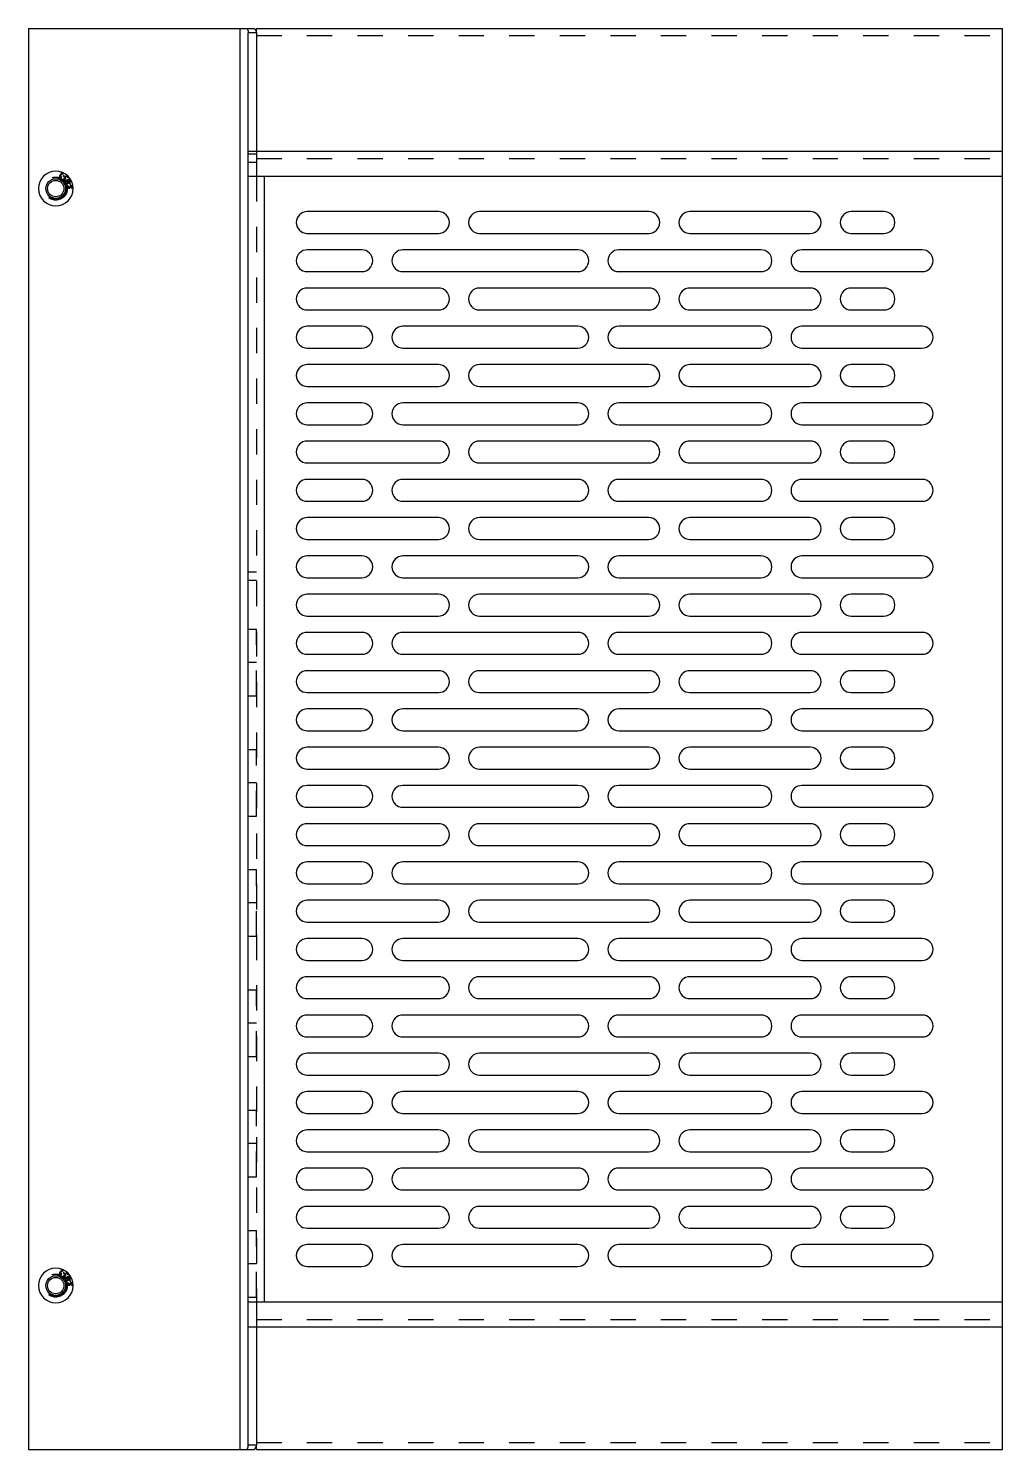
# Model space of a CAD drawing. Header units: millimetres. Extents: x -177 to 18421, y -5017 to 3255.
# Drawn here: x 16154.5 to 16332.7, y 1486.6 to 1746.6 of the extents above; entities that cross this region are included whole.
import ezdxf

# ---------------------------------------------------------------- set-up
doc = ezdxf.new("R2010")
doc.units = ezdxf.units.MM
doc.header["$LTSCALE"] = 46.255
doc.linetypes.add('HIDDEN', pattern=[0.2, 0.1, -0.1])
doc.layers.get('0').update_dxf_attribs({"linetype": 'CONTINUOUS'})
doc.layers.add('02___PRT_ALL_AXES', color=7, linetype='CONTINUOUS')
doc.layers.add('DEFAULT_2', color=8, linetype='HIDDEN')

msp = doc.modelspace()

# ---------------------------------------------------------------- linework, layer by layer
at = {"color": 7, "linetype": 'Continuous'}
for p, q in [((16154.531, 1746.569), (16154.531, 1486.567)), ((16154.531, 1746.569), (16195.829, 1746.569)), ((16193.231, 1746.569), (16193.231, 1486.567)), ((16194.731, 1487.364), (16194.731, 1745.772)), ((16196.231, 1745.772), (16194.731, 1745.772)), ((16196.231, 1745.772), (16196.231, 1746.569)), ((16196.231, 1746.569), (16332.731, 1746.569)), ((16332.731, 1486.567), (16332.731, 1746.569)), ((16194.731, 1724.109), (16332.731, 1724.109)), ((16160.219, 1719.588), (16160.199, 1719.504)), ((16160.199, 1719.504), (16160.213, 1719.407)), ((16160.213, 1719.407), (16160.244, 1719.349)), ((16160.234, 1719.627), (16160.219, 1719.588)), ((16160.278, 1719.702), (16160.234, 1719.627)), ((16160.244, 1719.349), (16160.306, 1719.301)), ((16160.325, 1719.752), (16160.278, 1719.702)), ((16160.288, 1719.56), (16160.304, 1719.6)), ((16160.288, 1719.491), (16160.288, 1719.56)), ((16160.307, 1719.438), (16160.288, 1719.491)), ((16160.304, 1719.6), (16160.359, 1719.669)), ((16160.306, 1719.301), (16160.352, 1719.282)), ((16160.357, 1719.395), (16160.307, 1719.438)), ((16160.789, 1720.07), (16160.325, 1719.752)), ((16160.352, 1719.282), (16160.441, 1719.27)), ((16160.403, 1719.376), (16160.357, 1719.395)), ((16160.359, 1719.669), (16160.882, 1720.033)), ((16160.469, 1719.373), (16160.403, 1719.376)), ((16160.441, 1719.27), (16160.503, 1719.29)), ((16160.501, 1720.292), (16160.464, 1720.2)), ((16160.464, 1720.2), (16160.789, 1720.07)), ((16160.52, 1719.398), (16160.469, 1719.373)), ((16160.503, 1719.29), (16160.581, 1719.351)), ((16160.567, 1719.448), (16160.52, 1719.398)), ((16160.625, 1719.425), (16160.567, 1719.448)), ((16160.581, 1719.351), (16160.625, 1719.425)), ((16160.882, 1720.033), (16160.918, 1720.124)), ((16160.97, 1719.686), (16160.914, 1719.596)), ((16160.914, 1719.596), (16161.062, 1719.504)), ((16160.988, 1719.09), (16160.966, 1718.994)), ((16160.966, 1718.994), (16160.973, 1718.928)), ((16161.118, 1719.594), (16160.97, 1719.686)), ((16160.973, 1718.928), (16161.021, 1718.853)), ((16161.038, 1719.16), (16160.988, 1719.09)), ((16161.021, 1718.853), (16161.039, 1718.835)), ((16161.067, 1719.191), (16161.038, 1719.16)), ((16161.039, 1718.835), (16161.118, 1718.79)), ((16161.055, 1718.997), (16161.057, 1719.053)), ((16161.086, 1718.938), (16161.055, 1718.997)), ((16161.057, 1719.053), (16161.083, 1719.117)), ((16161.062, 1719.504), (16161.118, 1719.594)), ((16161.135, 1719.244), (16161.067, 1719.191)), ((16161.083, 1719.117), (16161.112, 1719.148)), ((16161.122, 1718.904), (16161.086, 1718.938)), ((16161.112, 1719.148), (16161.189, 1719.192)), ((16161.118, 1718.79), (16161.183, 1718.787)), ((16161.182, 1718.876), (16161.122, 1718.904)), ((16161.197, 1719.273), (16161.135, 1719.244)), ((16161.238, 1718.881), (16161.182, 1718.876)), ((16161.183, 1718.787), (16161.278, 1718.814)), ((16161.189, 1719.192), (16161.237, 1719.206)), ((16161.277, 1719.285), (16161.197, 1719.273)), ((16161.237, 1719.206), (16161.32, 1719.185)), ((16161.3, 1718.91), (16161.238, 1718.881)), ((16161.287, 1719.422), (16161.261, 1719.359)), ((16161.261, 1719.359), (16161.277, 1719.285)), ((16162.12, 1719.107), (16161.266, 1718.614)), ((16161.278, 1718.814), (16161.346, 1718.867)), ((16161.337, 1719.492), (16161.287, 1719.422)), ((16161.346, 1718.867), (16161.3, 1718.91)), ((16161.32, 1719.185), (16161.357, 1719.15)), ((16161.322, 1718.517), (16162.19, 1718.801)), ((16161.395, 1719.554), (16161.337, 1719.492)), ((16161.339, 1719.314), (16161.341, 1719.37)), ((16161.379, 1719.247), (16161.339, 1719.314)), ((16161.341, 1719.37), (16161.382, 1719.449)), ((16161.357, 1719.15), (16161.415, 1719.212)), ((16161.415, 1719.212), (16161.379, 1719.247)), ((16161.382, 1719.449), (16161.441, 1719.511)), ((16161.448, 1719.592), (16161.395, 1719.554)), ((16161.441, 1719.511), (16161.479, 1719.533)), ((16161.511, 1719.621), (16161.448, 1719.592)), ((16161.479, 1719.533), (16161.526, 1719.547)), ((16161.488, 1718.656), (16162.163, 1719.045)), ((16162.257, 1718.897), (16161.488, 1718.656)), ((16162.19, 1718.801), (16161.509, 1718.192)), ((16161.567, 1719.626), (16161.511, 1719.621)), ((16161.526, 1719.547), (16161.559, 1719.545)), ((16161.559, 1719.545), (16161.619, 1719.517)), ((16161.633, 1719.622), (16161.567, 1719.626)), ((16161.619, 1719.517), (16161.674, 1719.465)), ((16161.682, 1719.603), (16161.633, 1719.622)), ((16161.674, 1719.465), (16161.704, 1719.407)), ((16161.696, 1719.326), (16161.676, 1719.287)), ((16161.676, 1719.287), (16161.721, 1719.244)), ((16161.708, 1719.374), (16161.696, 1719.326)), ((16161.704, 1719.407), (16161.708, 1719.374)), ((16161.712, 1718.266), (16162.307, 1718.81)), ((16162.387, 1718.655), (16161.712, 1718.266)), ((16161.721, 1719.244), (16161.756, 1719.299)), ((16161.777, 1719.484), (16161.756, 1719.533)), ((16161.756, 1719.299), (16161.782, 1719.362)), ((16161.784, 1719.419), (16161.777, 1719.484)), ((16161.782, 1719.362), (16161.784, 1719.419)), ((16194.731, 1719.518), (16332.731, 1719.518)), ((16197.731, 1513.618), (16197.731, 1719.518)), ((16161.266, 1718.614), (16161.322, 1718.517)), ((16161.509, 1718.192), (16161.565, 1718.095)), ((16161.565, 1718.095), (16162.419, 1718.587)), ((16161.705, 1717.594), (16161.691, 1717.53)), ((16161.691, 1717.53), (16161.697, 1717.468)), ((16161.697, 1717.468), (16161.724, 1717.42)), ((16161.763, 1717.651), (16161.705, 1717.594)), ((16161.724, 1717.42), (16161.771, 1717.375)), ((16161.844, 1717.697), (16161.763, 1717.651)), ((16161.771, 1717.375), (16161.861, 1717.334)), ((16161.816, 1717.556), (16161.834, 1717.595)), ((16161.824, 1717.481), (16161.816, 1717.556)), ((16161.849, 1717.446), (16161.824, 1717.481)), ((16161.834, 1717.595), (16161.873, 1717.625)), ((16161.906, 1717.716), (16161.844, 1717.697)), ((16161.896, 1717.414), (16161.849, 1717.446)), ((16161.861, 1717.334), (16161.947, 1717.331)), ((16161.873, 1717.625), (16161.914, 1717.642)), ((16161.961, 1717.408), (16161.896, 1717.414)), ((16161.914, 1717.642), (16161.906, 1717.716)), ((16161.947, 1717.331), (16162.032, 1717.34)), ((16162.003, 1717.412), (16161.961, 1717.408)), ((16162.065, 1717.432), (16162.003, 1717.412)), ((16162.032, 1717.34), (16162.115, 1717.362)), ((16162.103, 1717.473), (16162.065, 1717.432)), ((16162.184, 1718.206), (16162.084, 1718.17)), ((16162.084, 1718.17), (16162.142, 1718.005)), ((16162.12, 1717.513), (16162.103, 1717.473)), ((16162.127, 1717.652), (16162.113, 1717.588)), ((16162.113, 1717.588), (16162.12, 1717.513)), ((16162.115, 1717.362), (16162.195, 1717.42)), ((16162.164, 1717.706), (16162.127, 1717.652)), ((16162.142, 1718.005), (16162.243, 1718.041)), ((16162.243, 1717.765), (16162.164, 1717.706)), ((16162.243, 1718.041), (16162.184, 1718.206)), ((16162.195, 1717.42), (16162.232, 1717.475)), ((16162.232, 1717.475), (16162.247, 1717.527)), ((16162.239, 1717.601), (16162.255, 1717.653)), ((16162.247, 1717.527), (16162.239, 1717.601)), ((16162.325, 1717.799), (16162.243, 1717.765)), ((16162.255, 1717.653), (16162.294, 1717.695)), ((16162.294, 1717.695), (16162.354, 1717.726)), ((16162.431, 1717.81), (16162.325, 1717.799)), ((16162.354, 1717.726), (16162.418, 1717.733)), ((16162.418, 1717.733), (16162.484, 1717.715)), ((16162.492, 1717.439), (16162.43, 1717.42)), ((16162.43, 1717.42), (16162.438, 1717.346)), ((16162.518, 1717.794), (16162.431, 1717.81)), ((16162.438, 1717.346), (16162.521, 1717.367)), ((16162.484, 1717.715), (16162.53, 1717.682)), ((16162.552, 1717.484), (16162.492, 1717.439)), ((16162.608, 1717.754), (16162.518, 1717.794)), ((16162.521, 1717.367), (16162.623, 1717.416)), ((16162.53, 1717.682), (16162.557, 1717.635)), ((16162.567, 1717.536), (16162.552, 1717.484)), ((16162.557, 1717.635), (16162.567, 1717.536)), ((16162.656, 1717.708), (16162.608, 1717.754)), ((16162.623, 1717.416), (16162.68, 1717.485)), ((16162.683, 1717.649), (16162.656, 1717.708)), ((16162.68, 1717.485), (16162.694, 1717.547)), ((16229.531, 1713.068), (16205.531, 1713.068)), ((16268.031, 1713.068), (16237.031, 1713.068)), ((16297.531, 1713.068), (16275.531, 1713.068)), ((16311.031, 1713.068), (16305.031, 1713.068)), ((16205.531, 1709.068), (16229.531, 1709.068)), ((16237.031, 1709.068), (16268.031, 1709.068)), ((16275.531, 1709.068), (16297.531, 1709.068)), ((16305.031, 1709.068), (16311.031, 1709.068)), ((16215.531, 1706.068), (16205.531, 1706.068)), ((16255.031, 1706.068), (16223.031, 1706.068)), ((16288.531, 1706.068), (16262.531, 1706.068)), ((16318.031, 1706.068), (16296.031, 1706.068)), ((16205.531, 1702.068), (16215.531, 1702.068)), ((16223.031, 1702.068), (16255.031, 1702.068)), ((16262.531, 1702.068), (16288.531, 1702.068)), ((16296.031, 1702.068), (16318.031, 1702.068)), ((16229.531, 1699.068), (16205.531, 1699.068)), ((16268.031, 1699.068), (16237.031, 1699.068)), ((16297.531, 1699.068), (16275.531, 1699.068)), ((16311.031, 1699.068), (16305.031, 1699.068)), ((16205.531, 1695.068), (16229.531, 1695.068)), ((16237.031, 1695.068), (16268.031, 1695.068)), ((16275.531, 1695.068), (16297.531, 1695.068)), ((16305.031, 1695.068), (16311.031, 1695.068)), ((16215.531, 1692.068), (16205.531, 1692.068)), ((16255.031, 1692.068), (16223.031, 1692.068)), ((16288.531, 1692.068), (16262.531, 1692.068)), ((16318.031, 1692.068), (16296.031, 1692.068)), ((16205.531, 1688.068), (16215.531, 1688.068)), ((16223.031, 1688.068), (16255.031, 1688.068)), ((16262.531, 1688.068), (16288.531, 1688.068)), ((16296.031, 1688.068), (16318.031, 1688.068)), ((16229.531, 1685.068), (16205.531, 1685.068)), ((16268.031, 1685.068), (16237.031, 1685.068)), ((16297.531, 1685.068), (16275.531, 1685.068)), ((16311.031, 1685.068), (16305.031, 1685.068)), ((16205.531, 1681.068), (16229.531, 1681.068)), ((16237.031, 1681.068), (16268.031, 1681.068)), ((16275.531, 1681.068), (16297.531, 1681.068)), ((16305.031, 1681.068), (16311.031, 1681.068)), ((16215.531, 1678.068), (16205.531, 1678.068)), ((16255.031, 1678.068), (16223.031, 1678.068)), ((16288.531, 1678.068), (16262.531, 1678.068)), ((16318.031, 1678.068), (16296.031, 1678.068)), ((16205.531, 1674.068), (16215.531, 1674.068)), ((16223.031, 1674.068), (16255.031, 1674.068)), ((16262.531, 1674.068), (16288.531, 1674.068)), ((16296.031, 1674.068), (16318.031, 1674.068)), ((16229.531, 1671.068), (16205.531, 1671.068)), ((16268.031, 1671.068), (16237.031, 1671.068)), ((16297.531, 1671.068), (16275.531, 1671.068)), ((16311.031, 1671.068), (16305.031, 1671.068)), ((16205.531, 1667.068), (16229.531, 1667.068)), ((16237.031, 1667.068), (16268.031, 1667.068)), ((16275.531, 1667.068), (16297.531, 1667.068)), ((16305.031, 1667.068), (16311.031, 1667.068)), ((16215.531, 1664.068), (16205.531, 1664.068)), ((16255.031, 1664.068), (16223.031, 1664.068)), ((16288.531, 1664.068), (16262.531, 1664.068)), ((16318.031, 1664.068), (16296.031, 1664.068)), ((16205.531, 1660.068), (16215.531, 1660.068)), ((16223.031, 1660.068), (16255.031, 1660.068)), ((16262.531, 1660.068), (16288.531, 1660.068)), ((16296.031, 1660.068), (16318.031, 1660.068)), ((16229.531, 1657.068), (16205.531, 1657.068)), ((16268.031, 1657.068), (16237.031, 1657.068)), ((16297.531, 1657.068), (16275.531, 1657.068)), ((16311.031, 1657.068), (16305.031, 1657.068)), ((16205.531, 1653.068), (16229.531, 1653.068)), ((16237.031, 1653.068), (16268.031, 1653.068)), ((16275.531, 1653.068), (16297.531, 1653.068)), ((16305.031, 1653.068), (16311.031, 1653.068)), ((16215.531, 1650.068), (16205.531, 1650.068)), ((16255.031, 1650.068), (16223.031, 1650.068)), ((16288.531, 1650.068), (16262.531, 1650.068)), ((16318.031, 1650.068), (16296.031, 1650.068)), ((16205.531, 1646.068), (16215.531, 1646.068)), ((16223.031, 1646.068), (16255.031, 1646.068)), ((16262.531, 1646.068), (16288.531, 1646.068)), ((16296.031, 1646.068), (16318.031, 1646.068)), ((16229.531, 1643.068), (16205.531, 1643.068)), ((16268.031, 1643.068), (16237.031, 1643.068)), ((16297.531, 1643.068), (16275.531, 1643.068)), ((16311.031, 1643.068), (16305.031, 1643.068)), ((16205.531, 1639.068), (16229.531, 1639.068)), ((16237.031, 1639.068), (16268.031, 1639.068)), ((16275.531, 1639.068), (16297.531, 1639.068)), ((16305.031, 1639.068), (16311.031, 1639.068)), ((16215.531, 1636.068), (16205.531, 1636.068)), ((16255.031, 1636.068), (16223.031, 1636.068)), ((16288.531, 1636.068), (16262.531, 1636.068)), ((16318.031, 1636.068), (16296.031, 1636.068)), ((16205.531, 1632.068), (16215.531, 1632.068)), ((16223.031, 1632.068), (16255.031, 1632.068)), ((16262.531, 1632.068), (16288.531, 1632.068)), ((16296.031, 1632.068), (16318.031, 1632.068)), ((16229.531, 1629.068), (16205.531, 1629.068)), ((16268.031, 1629.068), (16237.031, 1629.068)), ((16297.531, 1629.068), (16275.531, 1629.068)), ((16311.031, 1629.068), (16305.031, 1629.068)), ((16205.531, 1625.068), (16229.531, 1625.068)), ((16237.031, 1625.068), (16268.031, 1625.068)), ((16275.531, 1625.068), (16297.531, 1625.068)), ((16305.031, 1625.068), (16311.031, 1625.068)), ((16215.531, 1622.068), (16205.531, 1622.068)), ((16255.031, 1622.068), (16223.031, 1622.068)), ((16288.531, 1622.068), (16262.531, 1622.068)), ((16318.031, 1622.068), (16296.031, 1622.068)), ((16205.531, 1618.068), (16215.531, 1618.068)), ((16223.031, 1618.068), (16255.031, 1618.068)), ((16262.531, 1618.068), (16288.531, 1618.068)), ((16296.031, 1618.068), (16318.031, 1618.068)), ((16229.531, 1615.068), (16205.531, 1615.068)), ((16268.031, 1615.068), (16237.031, 1615.068)), ((16297.531, 1615.068), (16275.531, 1615.068)), ((16311.031, 1615.068), (16305.031, 1615.068)), ((16205.531, 1611.068), (16229.531, 1611.068)), ((16237.031, 1611.068), (16268.031, 1611.068)), ((16275.531, 1611.068), (16297.531, 1611.068)), ((16305.031, 1611.068), (16311.031, 1611.068)), ((16215.531, 1608.068), (16205.531, 1608.068)), ((16255.031, 1608.068), (16223.031, 1608.068)), ((16288.531, 1608.068), (16262.531, 1608.068)), ((16318.031, 1608.068), (16296.031, 1608.068)), ((16205.531, 1604.068), (16215.531, 1604.068)), ((16223.031, 1604.068), (16255.031, 1604.068)), ((16262.531, 1604.068), (16288.531, 1604.068)), ((16296.031, 1604.068), (16318.031, 1604.068)), ((16229.531, 1601.068), (16205.531, 1601.068)), ((16268.031, 1601.068), (16237.031, 1601.068)), ((16297.531, 1601.068), (16275.531, 1601.068)), ((16311.031, 1601.068), (16305.031, 1601.068)), ((16205.531, 1597.068), (16229.531, 1597.068)), ((16237.031, 1597.068), (16268.031, 1597.068)), ((16275.531, 1597.068), (16297.531, 1597.068)), ((16305.031, 1597.068), (16311.031, 1597.068)), ((16215.531, 1594.068), (16205.531, 1594.068)), ((16255.031, 1594.068), (16223.031, 1594.068)), ((16288.531, 1594.068), (16262.531, 1594.068)), ((16318.031, 1594.068), (16296.031, 1594.068)), ((16205.531, 1590.068), (16215.531, 1590.068)), ((16223.031, 1590.068), (16255.031, 1590.068)), ((16262.531, 1590.068), (16288.531, 1590.068)), ((16296.031, 1590.068), (16318.031, 1590.068)), ((16229.531, 1587.068), (16205.531, 1587.068)), ((16268.031, 1587.068), (16237.031, 1587.068)), ((16297.531, 1587.068), (16275.531, 1587.068)), ((16311.031, 1587.068), (16305.031, 1587.068)), ((16205.531, 1583.068), (16229.531, 1583.068)), ((16237.031, 1583.068), (16268.031, 1583.068)), ((16275.531, 1583.068), (16297.531, 1583.068)), ((16305.031, 1583.068), (16311.031, 1583.068)), ((16215.531, 1580.068), (16205.531, 1580.068)), ((16255.031, 1580.068), (16223.031, 1580.068)), ((16288.531, 1580.068), (16262.531, 1580.068)), ((16318.031, 1580.068), (16296.031, 1580.068)), ((16205.531, 1576.068), (16215.531, 1576.068)), ((16223.031, 1576.068), (16255.031, 1576.068)), ((16262.531, 1576.068), (16288.531, 1576.068)), ((16296.031, 1576.068), (16318.031, 1576.068)), ((16229.531, 1573.068), (16205.531, 1573.068)), ((16268.031, 1573.068), (16237.031, 1573.068)), ((16297.531, 1573.068), (16275.531, 1573.068)), ((16311.031, 1573.068), (16305.031, 1573.068)), ((16205.531, 1569.068), (16229.531, 1569.068)), ((16237.031, 1569.068), (16268.031, 1569.068)), ((16275.531, 1569.068), (16297.531, 1569.068)), ((16305.031, 1569.068), (16311.031, 1569.068)), ((16215.531, 1566.068), (16205.531, 1566.068)), ((16255.031, 1566.068), (16223.031, 1566.068)), ((16288.531, 1566.068), (16262.531, 1566.068)), ((16318.031, 1566.068), (16296.031, 1566.068)), ((16205.531, 1562.068), (16215.531, 1562.068)), ((16223.031, 1562.068), (16255.031, 1562.068)), ((16262.531, 1562.068), (16288.531, 1562.068)), ((16296.031, 1562.068), (16318.031, 1562.068)), ((16229.531, 1559.068), (16205.531, 1559.068)), ((16268.031, 1559.068), (16237.031, 1559.068)), ((16297.531, 1559.068), (16275.531, 1559.068)), ((16311.031, 1559.068), (16305.031, 1559.068)), ((16205.531, 1555.068), (16229.531, 1555.068)), ((16237.031, 1555.068), (16268.031, 1555.068)), ((16275.531, 1555.068), (16297.531, 1555.068)), ((16305.031, 1555.068), (16311.031, 1555.068)), ((16215.531, 1552.068), (16205.531, 1552.068)), ((16255.031, 1552.068), (16223.031, 1552.068)), ((16288.531, 1552.068), (16262.531, 1552.068)), ((16318.031, 1552.068), (16296.031, 1552.068)), ((16205.531, 1548.068), (16215.531, 1548.068)), ((16223.031, 1548.068), (16255.031, 1548.068)), ((16262.531, 1548.068), (16288.531, 1548.068)), ((16296.031, 1548.068), (16318.031, 1548.068)), ((16229.531, 1545.068), (16205.531, 1545.068)), ((16268.031, 1545.068), (16237.031, 1545.068)), ((16297.531, 1545.068), (16275.531, 1545.068)), ((16311.031, 1545.068), (16305.031, 1545.068)), ((16205.531, 1541.068), (16229.531, 1541.068)), ((16237.031, 1541.068), (16268.031, 1541.068)), ((16275.531, 1541.068), (16297.531, 1541.068)), ((16305.031, 1541.068), (16311.031, 1541.068)), ((16215.531, 1538.068), (16205.531, 1538.068)), ((16255.031, 1538.068), (16223.031, 1538.068)), ((16288.531, 1538.068), (16262.531, 1538.068)), ((16318.031, 1538.068), (16296.031, 1538.068)), ((16205.531, 1534.068), (16215.531, 1534.068)), ((16223.031, 1534.068), (16255.031, 1534.068)), ((16262.531, 1534.068), (16288.531, 1534.068)), ((16296.031, 1534.068), (16318.031, 1534.068)), ((16229.531, 1531.068), (16205.531, 1531.068)), ((16268.031, 1531.068), (16237.031, 1531.068)), ((16297.531, 1531.068), (16275.531, 1531.068)), ((16311.031, 1531.068), (16305.031, 1531.068)), ((16205.531, 1527.068), (16229.531, 1527.068)), ((16237.031, 1527.068), (16268.031, 1527.068)), ((16275.531, 1527.068), (16297.531, 1527.068)), ((16305.031, 1527.068), (16311.031, 1527.068)), ((16215.531, 1524.068), (16205.531, 1524.068)), ((16255.031, 1524.068), (16223.031, 1524.068)), ((16288.531, 1524.068), (16262.531, 1524.068)), ((16318.031, 1524.068), (16296.031, 1524.068)), ((16160.219, 1518.888), (16160.199, 1518.804)), ((16160.199, 1518.804), (16160.213, 1518.707)), ((16160.213, 1518.707), (16160.244, 1518.649)), ((16160.234, 1518.927), (16160.219, 1518.888)), ((16160.278, 1519.002), (16160.234, 1518.927)), ((16160.244, 1518.649), (16160.306, 1518.601)), ((16160.325, 1519.052), (16160.278, 1519.002)), ((16160.288, 1518.86), (16160.304, 1518.9)), ((16160.288, 1518.791), (16160.288, 1518.86)), ((16160.307, 1518.738), (16160.288, 1518.791)), ((16160.304, 1518.9), (16160.359, 1518.969)), ((16160.306, 1518.601), (16160.352, 1518.582)), ((16160.357, 1518.695), (16160.307, 1518.738)), ((16160.789, 1519.37), (16160.325, 1519.052)), ((16160.352, 1518.582), (16160.441, 1518.57)), ((16160.403, 1518.676), (16160.357, 1518.695)), ((16160.359, 1518.969), (16160.882, 1519.333)), ((16160.469, 1518.673), (16160.403, 1518.676)), ((16160.441, 1518.57), (16160.503, 1518.59)), ((16160.501, 1519.592), (16160.464, 1519.5)), ((16160.464, 1519.5), (16160.789, 1519.37)), ((16160.52, 1518.698), (16160.469, 1518.673)), ((16160.503, 1518.59), (16160.581, 1518.651)), ((16160.567, 1518.748), (16160.52, 1518.698)), ((16160.625, 1518.725), (16160.567, 1518.748)), ((16160.581, 1518.651), (16160.625, 1518.725)), ((16160.882, 1519.333), (16160.918, 1519.424)), ((16160.97, 1518.986), (16160.914, 1518.896)), ((16160.914, 1518.896), (16161.062, 1518.804)), ((16161.118, 1518.894), (16160.97, 1518.986)), ((16161.038, 1518.46), (16160.988, 1518.39)), ((16161.067, 1518.491), (16161.038, 1518.46)), ((16161.057, 1518.353), (16161.083, 1518.417)), ((16161.062, 1518.804), (16161.118, 1518.894)), ((16161.135, 1518.544), (16161.067, 1518.491)), ((16161.083, 1518.417), (16161.112, 1518.448)), ((16161.112, 1518.448), (16161.189, 1518.492)), ((16161.197, 1518.573), (16161.135, 1518.544)), ((16161.189, 1518.492), (16161.237, 1518.506)), ((16161.277, 1518.585), (16161.197, 1518.573)), ((16161.237, 1518.506), (16161.32, 1518.485)), ((16161.287, 1518.722), (16161.261, 1518.659)), ((16161.261, 1518.659), (16161.277, 1518.585)), ((16161.337, 1518.792), (16161.287, 1518.722)), ((16161.32, 1518.485), (16161.357, 1518.45)), ((16161.395, 1518.854), (16161.337, 1518.792)), ((16161.339, 1518.614), (16161.341, 1518.67)), ((16161.379, 1518.547), (16161.339, 1518.614)), ((16161.341, 1518.67), (16161.382, 1518.749)), ((16161.357, 1518.45), (16161.415, 1518.512)), ((16161.415, 1518.512), (16161.379, 1518.547)), ((16161.382, 1518.749), (16161.441, 1518.811)), ((16161.448, 1518.892), (16161.395, 1518.854)), ((16161.441, 1518.811), (16161.479, 1518.833)), ((16161.511, 1518.921), (16161.448, 1518.892)), ((16161.479, 1518.833), (16161.526, 1518.847)), ((16161.567, 1518.926), (16161.511, 1518.921)), ((16161.526, 1518.847), (16161.559, 1518.845)), ((16161.559, 1518.845), (16161.619, 1518.817)), ((16161.633, 1518.922), (16161.567, 1518.926)), ((16161.619, 1518.817), (16161.674, 1518.765)), ((16161.682, 1518.903), (16161.633, 1518.922)), ((16161.674, 1518.765), (16161.704, 1518.707)), ((16161.696, 1518.626), (16161.676, 1518.587)), ((16161.676, 1518.587), (16161.721, 1518.544)), ((16161.708, 1518.674), (16161.696, 1518.626)), ((16161.704, 1518.707), (16161.708, 1518.674)), ((16161.721, 1518.544), (16161.756, 1518.599)), ((16161.777, 1518.784), (16161.756, 1518.833)), ((16161.756, 1518.599), (16161.782, 1518.662)), ((16161.784, 1518.719), (16161.777, 1518.784)), ((16161.782, 1518.662), (16161.784, 1518.719)), ((16205.531, 1520.068), (16215.531, 1520.068)), ((16223.031, 1520.068), (16255.031, 1520.068)), ((16262.531, 1520.068), (16288.531, 1520.068)), ((16296.031, 1520.068), (16318.031, 1520.068)), ((16160.988, 1518.39), (16160.966, 1518.294)), ((16160.966, 1518.294), (16160.973, 1518.228)), ((16160.973, 1518.228), (16161.021, 1518.153)), ((16161.021, 1518.153), (16161.039, 1518.135)), ((16161.039, 1518.135), (16161.118, 1518.09)), ((16161.055, 1518.297), (16161.057, 1518.353)), ((16161.086, 1518.238), (16161.055, 1518.297)), ((16161.122, 1518.204), (16161.086, 1518.238)), ((16161.118, 1518.09), (16161.183, 1518.087)), ((16161.182, 1518.176), (16161.122, 1518.204)), ((16161.238, 1518.181), (16161.182, 1518.176)), ((16161.183, 1518.087), (16161.278, 1518.114)), ((16161.3, 1518.21), (16161.238, 1518.181)), ((16162.12, 1518.407), (16161.266, 1517.914)), ((16161.266, 1517.914), (16161.322, 1517.817)), ((16161.278, 1518.114), (16161.346, 1518.167)), ((16161.346, 1518.167), (16161.3, 1518.21)), ((16161.322, 1517.817), (16162.19, 1518.101)), ((16161.488, 1517.956), (16162.163, 1518.345)), ((16162.257, 1518.197), (16161.488, 1517.956)), ((16162.19, 1518.101), (16161.509, 1517.492)), ((16161.509, 1517.492), (16161.565, 1517.395)), ((16161.565, 1517.395), (16162.419, 1517.887)), ((16161.705, 1516.894), (16161.691, 1516.83)), ((16161.691, 1516.83), (16161.697, 1516.768)), ((16161.697, 1516.768), (16161.724, 1516.72)), ((16161.763, 1516.951), (16161.705, 1516.894)), ((16161.712, 1517.566), (16162.307, 1518.11)), ((16162.387, 1517.955), (16161.712, 1517.566)), ((16161.724, 1516.72), (16161.771, 1516.675)), ((16161.844, 1516.997), (16161.763, 1516.951)), ((16161.771, 1516.675), (16161.861, 1516.634)), ((16161.816, 1516.856), (16161.834, 1516.895)), ((16161.824, 1516.781), (16161.816, 1516.856)), ((16161.849, 1516.746), (16161.824, 1516.781)), ((16161.834, 1516.895), (16161.873, 1516.925)), ((16161.906, 1517.016), (16161.844, 1516.997)), ((16161.896, 1516.714), (16161.849, 1516.746)), ((16161.861, 1516.634), (16161.947, 1516.631)), ((16161.873, 1516.925), (16161.914, 1516.942)), ((16161.961, 1516.708), (16161.896, 1516.714)), ((16161.914, 1516.942), (16161.906, 1517.016)), ((16161.947, 1516.631), (16162.032, 1516.64)), ((16162.003, 1516.712), (16161.961, 1516.708)), ((16162.065, 1516.732), (16162.003, 1516.712)), ((16162.032, 1516.64), (16162.115, 1516.662)), ((16162.103, 1516.773), (16162.065, 1516.732)), ((16162.184, 1517.506), (16162.084, 1517.47)), ((16162.084, 1517.47), (16162.142, 1517.305)), ((16162.12, 1516.813), (16162.103, 1516.773)), ((16162.127, 1516.952), (16162.113, 1516.888)), ((16162.113, 1516.888), (16162.12, 1516.813)), ((16162.115, 1516.662), (16162.195, 1516.72)), ((16162.164, 1517.006), (16162.127, 1516.952)), ((16162.142, 1517.305), (16162.243, 1517.341)), ((16162.243, 1517.065), (16162.164, 1517.006)), ((16162.243, 1517.341), (16162.184, 1517.506)), ((16162.195, 1516.72), (16162.232, 1516.775)), ((16162.232, 1516.775), (16162.247, 1516.827)), ((16162.239, 1516.901), (16162.255, 1516.953)), ((16162.247, 1516.827), (16162.239, 1516.901)), ((16162.325, 1517.099), (16162.243, 1517.065)), ((16162.255, 1516.953), (16162.294, 1516.995)), ((16162.294, 1516.995), (16162.354, 1517.026)), ((16162.431, 1517.11), (16162.325, 1517.099)), ((16162.354, 1517.026), (16162.418, 1517.033)), ((16162.418, 1517.033), (16162.484, 1517.015)), ((16162.492, 1516.739), (16162.43, 1516.72)), ((16162.43, 1516.72), (16162.438, 1516.646)), ((16162.518, 1517.094), (16162.431, 1517.11)), ((16162.438, 1516.646), (16162.521, 1516.667)), ((16162.484, 1517.015), (16162.53, 1516.982)), ((16162.552, 1516.784), (16162.492, 1516.739)), ((16162.608, 1517.054), (16162.518, 1517.094)), ((16162.521, 1516.667), (16162.623, 1516.716)), ((16162.53, 1516.982), (16162.557, 1516.935)), ((16162.567, 1516.836), (16162.552, 1516.784)), ((16162.557, 1516.935), (16162.567, 1516.836)), ((16162.656, 1517.008), (16162.608, 1517.054)), ((16162.623, 1516.716), (16162.68, 1516.785)), ((16162.683, 1516.949), (16162.656, 1517.008)), ((16162.68, 1516.785), (16162.694, 1516.847)), ((16194.731, 1513.618), (16332.731, 1513.618)), ((16194.731, 1509.027), (16332.731, 1509.027)), ((16196.231, 1487.364), (16194.731, 1487.364)), ((16196.231, 1486.567), (16196.231, 1487.364)), ((16154.531, 1486.567), (16195.829, 1486.567)), ((16196.231, 1486.567), (16332.731, 1486.567))]:
    msp.add_line(p, q, dxfattribs=at)
at = {"color": 3, "linetype": 'Continuous'}
for p, q in [((16196.231, 1745.772), (16196.231, 1719.518)), ((16196.231, 1513.618), (16196.231, 1487.364))]:
    msp.add_line(p, q, dxfattribs=at)
at = {"color": 7, "linetype": 'Continuous'}
for centre, radius in [((16159.531, 1717.268), 1.8), ((16159.531, 1717.268), 1.5), ((16159.531, 1516.568), 1.8), ((16159.531, 1516.568), 1.5)]:
    msp.add_circle(centre, radius, dxfattribs=at)
for centre, radius, start, end in [((16159.531, 1717.268), 3.175, 0, 180), ((16205.531, 1711.068), 2, 90, 270), ((16229.531, 1711.068), 2, 270, 90), ((16237.031, 1711.068), 2, 90, 270), ((16268.031, 1711.068), 2, 270, 90), ((16275.531, 1711.068), 2, 90, 270), ((16297.531, 1711.068), 2, 270, 90), ((16305.031, 1711.068), 2, 90, 270), ((16311.031, 1711.068), 2, 270, 90), ((16205.531, 1704.068), 2, 90, 270), ((16215.531, 1704.068), 2, 270, 90), ((16223.031, 1704.068), 2, 90, 270), ((16255.031, 1704.068), 2, 270, 90), ((16262.531, 1704.068), 2, 90, 270), ((16288.531, 1704.068), 2, 270, 90), ((16296.031, 1704.068), 2, 90, 270), ((16318.031, 1704.068), 2, 270, 90), ((16205.531, 1697.068), 2, 90, 270), ((16229.531, 1697.068), 2, 270, 90), ((16237.031, 1697.068), 2, 90, 270), ((16268.031, 1697.068), 2, 270, 90), ((16275.531, 1697.068), 2, 90, 270), ((16297.531, 1697.068), 2, 270, 90), ((16305.031, 1697.068), 2, 90, 270), ((16311.031, 1697.068), 2, 270, 90), ((16205.531, 1690.068), 2, 90, 270), ((16215.531, 1690.068), 2, 270, 90), ((16223.031, 1690.068), 2, 90, 270), ((16255.031, 1690.068), 2, 270, 90), ((16262.531, 1690.068), 2, 90, 270), ((16288.531, 1690.068), 2, 270, 90), ((16296.031, 1690.068), 2, 90, 270), ((16318.031, 1690.068), 2, 270, 90), ((16205.531, 1683.068), 2, 90, 270), ((16229.531, 1683.068), 2, 270, 90), ((16237.031, 1683.068), 2, 90, 270), ((16268.031, 1683.068), 2, 270, 90), ((16275.531, 1683.068), 2, 90, 270), ((16297.531, 1683.068), 2, 270, 90), ((16305.031, 1683.068), 2, 90, 270), ((16311.031, 1683.068), 2, 270, 90), ((16205.531, 1676.068), 2, 90, 270), ((16215.531, 1676.068), 2, 270, 90), ((16223.031, 1676.068), 2, 90, 270), ((16255.031, 1676.068), 2, 270, 90), ((16262.531, 1676.068), 2, 90, 270), ((16288.531, 1676.068), 2, 270, 90), ((16296.031, 1676.068), 2, 90, 270), ((16318.031, 1676.068), 2, 270, 90), ((16205.531, 1669.068), 2, 90, 270), ((16229.531, 1669.068), 2, 270, 90), ((16237.031, 1669.068), 2, 90, 270), ((16268.031, 1669.068), 2, 270, 90), ((16275.531, 1669.068), 2, 90, 270), ((16297.531, 1669.068), 2, 270, 90), ((16305.031, 1669.068), 2, 90, 270), ((16311.031, 1669.068), 2, 270, 90), ((16205.531, 1662.068), 2, 90, 270), ((16215.531, 1662.068), 2, 270, 90), ((16223.031, 1662.068), 2, 90, 270), ((16255.031, 1662.068), 2, 270, 90), ((16262.531, 1662.068), 2, 90, 270), ((16288.531, 1662.068), 2, 270, 90), ((16296.031, 1662.068), 2, 90, 270), ((16318.031, 1662.068), 2, 270, 90), ((16205.531, 1655.068), 2, 90, 270), ((16229.531, 1655.068), 2, 270, 90), ((16237.031, 1655.068), 2, 90, 270), ((16268.031, 1655.068), 2, 270, 90), ((16275.531, 1655.068), 2, 90, 270), ((16297.531, 1655.068), 2, 270, 90), ((16305.031, 1655.068), 2, 90, 270), ((16311.031, 1655.068), 2, 270, 90), ((16205.531, 1648.068), 2, 90, 270), ((16215.531, 1648.068), 2, 270, 90), ((16223.031, 1648.068), 2, 90, 270), ((16255.031, 1648.068), 2, 270, 90), ((16262.531, 1648.068), 2, 90, 270), ((16288.531, 1648.068), 2, 270, 90), ((16296.031, 1648.068), 2, 90, 270), ((16318.031, 1648.068), 2, 270, 90), ((16205.531, 1641.068), 2, 90, 270), ((16229.531, 1641.068), 2, 270, 90), ((16237.031, 1641.068), 2, 90, 270), ((16268.031, 1641.068), 2, 270, 90), ((16275.531, 1641.068), 2, 90, 270), ((16297.531, 1641.068), 2, 270, 90), ((16305.031, 1641.068), 2, 90, 270), ((16311.031, 1641.068), 2, 270, 90), ((16205.531, 1634.068), 2, 90, 270), ((16215.531, 1634.068), 2, 270, 90), ((16223.031, 1634.068), 2, 90, 270), ((16255.031, 1634.068), 2, 270, 90), ((16262.531, 1634.068), 2, 90, 270), ((16288.531, 1634.068), 2, 270, 90), ((16296.031, 1634.068), 2, 90, 270), ((16318.031, 1634.068), 2, 270, 90), ((16205.531, 1627.068), 2, 90, 270), ((16229.531, 1627.068), 2, 270, 90), ((16237.031, 1627.068), 2, 90, 270), ((16268.031, 1627.068), 2, 270, 90), ((16275.531, 1627.068), 2, 90, 270), ((16297.531, 1627.068), 2, 270, 90), ((16305.031, 1627.068), 2, 90, 270), ((16311.031, 1627.068), 2, 270, 90), ((16205.531, 1620.068), 2, 90, 270), ((16215.531, 1620.068), 2, 270, 90), ((16223.031, 1620.068), 2, 90, 270), ((16255.031, 1620.068), 2, 270, 90), ((16262.531, 1620.068), 2, 90, 270), ((16288.531, 1620.068), 2, 270, 90), ((16296.031, 1620.068), 2, 90, 270), ((16318.031, 1620.068), 2, 270, 90), ((16205.531, 1613.068), 2, 90, 270), ((16229.531, 1613.068), 2, 270, 90), ((16237.031, 1613.068), 2, 90, 270), ((16268.031, 1613.068), 2, 270, 90), ((16275.531, 1613.068), 2, 90, 270), ((16297.531, 1613.068), 2, 270, 90), ((16305.031, 1613.068), 2, 90, 270), ((16311.031, 1613.068), 2, 270, 90), ((16205.531, 1606.068), 2, 90, 270), ((16215.531, 1606.068), 2, 270, 90), ((16223.031, 1606.068), 2, 90, 270), ((16255.031, 1606.068), 2, 270, 90), ((16262.531, 1606.068), 2, 90, 270), ((16288.531, 1606.068), 2, 270, 90), ((16296.031, 1606.068), 2, 90, 270), ((16318.031, 1606.068), 2, 270, 90), ((16205.531, 1599.068), 2, 90, 270), ((16229.531, 1599.068), 2, 270, 90), ((16237.031, 1599.068), 2, 90, 270), ((16268.031, 1599.068), 2, 270, 90), ((16275.531, 1599.068), 2, 90, 270), ((16297.531, 1599.068), 2, 270, 90), ((16305.031, 1599.068), 2, 90, 270), ((16311.031, 1599.068), 2, 270, 90), ((16205.531, 1592.068), 2, 90, 270), ((16215.531, 1592.068), 2, 270, 90), ((16223.031, 1592.068), 2, 90, 270), ((16255.031, 1592.068), 2, 270, 90), ((16262.531, 1592.068), 2, 90, 270), ((16288.531, 1592.068), 2, 270, 90), ((16296.031, 1592.068), 2, 90, 270), ((16318.031, 1592.068), 2, 270, 90), ((16205.531, 1585.068), 2, 90, 270), ((16229.531, 1585.068), 2, 270, 90), ((16237.031, 1585.068), 2, 90, 270), ((16268.031, 1585.068), 2, 270, 90), ((16275.531, 1585.068), 2, 90, 270), ((16297.531, 1585.068), 2, 270, 90), ((16305.031, 1585.068), 2, 90, 270), ((16311.031, 1585.068), 2, 270, 90), ((16205.531, 1578.068), 2, 90, 270), ((16215.531, 1578.068), 2, 270, 90), ((16223.031, 1578.068), 2, 90, 270), ((16255.031, 1578.068), 2, 270, 90), ((16262.531, 1578.068), 2, 90, 270), ((16288.531, 1578.068), 2, 270, 90), ((16296.031, 1578.068), 2, 90, 270), ((16318.031, 1578.068), 2, 270, 90), ((16205.531, 1571.068), 2, 90, 270), ((16229.531, 1571.068), 2, 270, 90), ((16237.031, 1571.068), 2, 90, 270), ((16268.031, 1571.068), 2, 270, 90), ((16275.531, 1571.068), 2, 90, 270), ((16297.531, 1571.068), 2, 270, 90), ((16305.031, 1571.068), 2, 90, 270), ((16311.031, 1571.068), 2, 270, 90), ((16205.531, 1564.068), 2, 90, 270), ((16215.531, 1564.068), 2, 270, 90), ((16223.031, 1564.068), 2, 90, 270), ((16255.031, 1564.068), 2, 270, 90), ((16262.531, 1564.068), 2, 90, 270), ((16288.531, 1564.068), 2, 270, 90), ((16296.031, 1564.068), 2, 90, 270), ((16318.031, 1564.068), 2, 270, 90), ((16205.531, 1557.068), 2, 90, 270), ((16229.531, 1557.068), 2, 270, 90), ((16237.031, 1557.068), 2, 90, 270), ((16268.031, 1557.068), 2, 270, 90), ((16275.531, 1557.068), 2, 90, 270), ((16297.531, 1557.068), 2, 270, 90), ((16305.031, 1557.068), 2, 90, 270), ((16311.031, 1557.068), 2, 270, 90), ((16205.531, 1550.068), 2, 90, 270), ((16215.531, 1550.068), 2, 270, 90), ((16223.031, 1550.068), 2, 90, 270), ((16255.031, 1550.068), 2, 270, 90), ((16262.531, 1550.068), 2, 90, 270), ((16288.531, 1550.068), 2, 270, 90), ((16296.031, 1550.068), 2, 90, 270), ((16318.031, 1550.068), 2, 270, 90), ((16205.531, 1543.068), 2, 90, 270), ((16229.531, 1543.068), 2, 270, 90), ((16237.031, 1543.068), 2, 90, 270), ((16268.031, 1543.068), 2, 270, 90), ((16275.531, 1543.068), 2, 90, 270), ((16297.531, 1543.068), 2, 270, 90), ((16305.031, 1543.068), 2, 90, 270), ((16311.031, 1543.068), 2, 270, 90), ((16205.531, 1536.068), 2, 90, 270), ((16215.531, 1536.068), 2, 270, 90), ((16223.031, 1536.068), 2, 90, 270), ((16255.031, 1536.068), 2, 270, 90), ((16262.531, 1536.068), 2, 90, 270), ((16288.531, 1536.068), 2, 270, 90), ((16296.031, 1536.068), 2, 90, 270), ((16318.031, 1536.068), 2, 270, 90), ((16205.531, 1529.068), 2, 90, 270), ((16229.531, 1529.068), 2, 270, 90), ((16237.031, 1529.068), 2, 90, 270), ((16268.031, 1529.068), 2, 270, 90), ((16275.531, 1529.068), 2, 90, 270), ((16297.531, 1529.068), 2, 270, 90), ((16305.031, 1529.068), 2, 90, 270), ((16311.031, 1529.068), 2, 270, 90), ((16205.531, 1522.068), 2, 90, 270), ((16215.531, 1522.068), 2, 270, 90), ((16223.031, 1522.068), 2, 90, 270), ((16255.031, 1522.068), 2, 270, 90), ((16262.531, 1522.068), 2, 90, 270), ((16288.531, 1522.068), 2, 270, 90), ((16296.031, 1522.068), 2, 90, 270), ((16318.031, 1522.068), 2, 270, 90), ((16159.531, 1516.568), 3.175, 0, 180)]:
    msp.add_arc(centre, radius, start, end, dxfattribs=at)
for points in [[(16194.53, 1746.569), (16194.562, 1746.511), (16194.679, 1746.261), (16194.731, 1745.981), (16194.731, 1745.772)], [(16194.53, 1486.567), (16194.562, 1486.625), (16194.679, 1486.875), (16194.731, 1487.155), (16194.731, 1487.364)]]:
    msp.add_open_spline(points, degree=3, knots=[0, 0, 0, 0, 0.2394505, 1, 1, 1, 1], dxfattribs=at)
at = {"color": 3, "linetype": 'Continuous'}
for points in [[(16195.829, 1746.569), (16195.946, 1746.462), (16196.05, 1746.336), (16196.123, 1746.196)], [(16196.123, 1746.196), (16196.191, 1746.066), (16196.231, 1745.918), (16196.231, 1745.772)], [(16196.123, 1486.94), (16196.191, 1487.07), (16196.231, 1487.219), (16196.231, 1487.364)], [(16195.829, 1486.567), (16195.946, 1486.674), (16196.05, 1486.8), (16196.123, 1486.94)]]:
    msp.add_open_spline(points, degree=3, dxfattribs=at)
at = {"layer": '02___PRT_ALL_AXES', "color": 8, "linetype": 'HIDDEN'}
for p, q in [((16194.731, 1624.468), (16194.731, 1636.668)), ((16194.731, 1636.668), (16196.231, 1636.668)), ((16196.231, 1624.468), (16196.231, 1636.668)), ((16196.231, 1630.568), (16194.731, 1630.568)), ((16194.731, 1624.468), (16196.231, 1624.468)), ((16194.731, 1602.468), (16194.731, 1614.668)), ((16194.731, 1614.668), (16196.231, 1614.668)), ((16196.231, 1602.468), (16196.231, 1614.668)), ((16196.231, 1608.568), (16194.731, 1608.568)), ((16194.731, 1602.468), (16196.231, 1602.468)), ((16194.731, 1580.468), (16194.731, 1592.668)), ((16194.731, 1592.668), (16196.231, 1592.668)), ((16196.231, 1580.468), (16196.231, 1592.668)), ((16196.231, 1586.568), (16194.731, 1586.568)), ((16194.731, 1580.468), (16196.231, 1580.468)), ((16194.731, 1558.468), (16194.731, 1570.668)), ((16194.731, 1570.668), (16196.231, 1570.668)), ((16196.231, 1558.468), (16196.231, 1570.668)), ((16196.231, 1564.568), (16194.731, 1564.568)), ((16194.731, 1558.468), (16196.231, 1558.468)), ((16194.731, 1548.668), (16196.231, 1548.668)), ((16194.731, 1536.468), (16194.731, 1548.668)), ((16196.231, 1536.468), (16196.231, 1548.668)), ((16196.231, 1542.568), (16194.731, 1542.568)), ((16194.731, 1536.468), (16196.231, 1536.468)), ((16194.731, 1526.668), (16196.231, 1526.668)), ((16194.731, 1514.468), (16194.731, 1526.668)), ((16196.231, 1514.468), (16196.231, 1526.668)), ((16196.231, 1520.568), (16194.731, 1520.568)), ((16194.731, 1514.468), (16196.231, 1514.468))]:
    msp.add_line(p, q, dxfattribs=at)
for centre, radius in [((16159.531, 1717.268), 2.11), ((16159.531, 1717.268), 2.1), ((16159.531, 1717.268), 1.91), ((16159.531, 1516.568), 2.11), ((16159.531, 1516.568), 2.1), ((16159.531, 1516.568), 1.91)]:
    msp.add_circle(centre, radius, dxfattribs=at)
at = {"layer": '02___PRT_ALL_AXES', "color": 7, "linetype": 'Continuous'}
for centre in [(16159.531, 1717.268), (16159.531, 1516.568)]:
    msp.add_arc(centre, 3.175, 180, 0, dxfattribs=at)
at = {"layer": 'DEFAULT_2', "color": 8, "linetype": 'HIDDEN'}
for p, q in [((16196.231, 1745.245), (16332.731, 1745.245)), ((16196.231, 1723.568), (16194.731, 1723.568)), ((16196.231, 1722.068), (16194.731, 1722.068)), ((16196.231, 1722.785), (16332.731, 1722.785)), ((16196.231, 1719.518), (16196.231, 1513.618)), ((16196.231, 1647.068), (16194.731, 1647.068)), ((16196.231, 1645.568), (16194.731, 1645.568)), ((16196.231, 1510.351), (16332.731, 1510.351)), ((16196.231, 1487.891), (16332.731, 1487.891))]:
    msp.add_line(p, q, dxfattribs=at)

doc.saveas('drawing.dxf')
